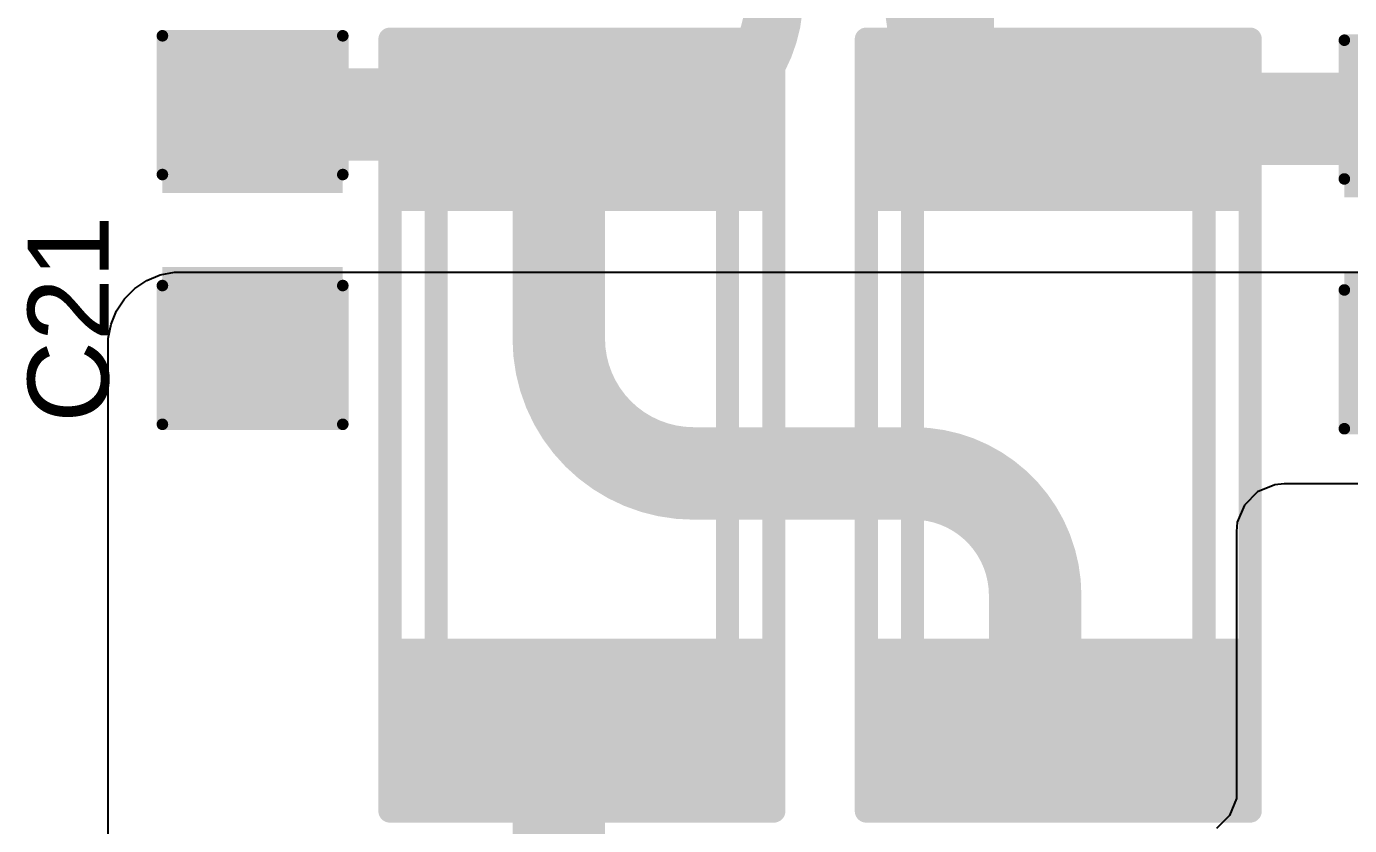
# Model space of a CAD drawing. Header units: inches. Extents: x 0 to 11.2, y -0.2 to 5.5.
# Drawn here: x 1.412 to 1.984, y 1.907 to 2.253 of the extents above; entities that cross this region are included whole.
import ezdxf

# ---------------------------------------------------------------- set-up
doc = ezdxf.new("R2010")
doc.units = ezdxf.units.IN
doc.header["$MEASUREMENT"] = 0
for name, color, linetype in [('Bottom Layer', 5, 'Continuous'), ('Bottom Overlay', 54, 'Continuous'), ('Bottom Paste', 16, 'Continuous'), ('Bottom Solder', 6, 'Continuous'), ('Top Layer', 1, 'Continuous'), ('Top Overlay', 2, 'Continuous'), ('Top Paste', 8, 'Continuous'), ('Top Solder', 216, 'Continuous')]:
    doc.layers.add(name, color=color, linetype=linetype)
doc.styles.add('Arial', font='', dxfattribs={"height": 0.2})
doc.styles.get('Arial').set_extended_font_data('Arial')

# ---------------------------------------------------------------- blocks, each defined once
blk = doc.blocks.new('RES_2512_24')
at = {"layer": 'Top Layer'}
for points in [[(-0.15944875, 0.06692915), (-0.09645665, 0.06692915), (-0.09645665, -0.06692915), (-0.15944875, -0.06692915)], [(0.09645675, 0.06692915), (0.15944885, 0.06692915), (0.15944885, -0.06692915), (0.09645675, -0.06692915)]]:
    blk.add_hatch(color=1, dxfattribs=at).paths.add_polyline_path(points)
at = {"layer": 'Top Paste'}
for points in [[(-0.15944875, 0.06692915), (-0.09645665, 0.06692915), (-0.09645665, -0.06692915), (-0.15944875, -0.06692915)], [(0.09645675, 0.06692915), (0.15944885, 0.06692915), (0.15944885, -0.06692915), (0.09645675, -0.06692915)]]:
    blk.add_hatch(color=8, dxfattribs=at).paths.add_polyline_path(points)
at = {"layer": 'Top Solder'}
for points in [[(-0.16344875, 0.07092915), (-0.09245665, 0.07092915), (-0.09245665, -0.07092915), (-0.16344875, -0.07092915)], [(0.09245675, 0.07092915), (0.16344885, 0.07092915), (0.16344885, -0.07092915), (0.09245675, -0.07092915)]]:
    blk.add_hatch(color=216, dxfattribs=at).paths.add_polyline_path(points)
at = {"layer": 'Top Overlay'}
for points in [[(-0.167, 0.073, 0.01, 0.01, 0), (0.1667936, 0.073, 0.01, 0.01, 0)], [(-0.167, 0.073, 0.01, 0.01, 0), (-0.167, -0.073, 0.01, 0.01, 0)], [(0.1667936, 0.073, 0.01, 0.01, 0), (0.1667936, -0.073, 0.01, 0.01, 0)], [(-0.167, -0.073, 0.01, 0.01, 0), (0.1667936, -0.073, 0.01, 0.01, 0)]]:
    blk.add_lwpolyline(points, format="xyseb", dxfattribs=at)
for points in [[(-0.1695, 0.073, 0.005, 0.005, 1), (-0.1645, 0.073, 0.005, 0.005, 1)], [(-0.1695, 0.073, 0.005, 0.005, 1), (-0.1645, 0.073, 0.005, 0.005, 1)], [(0.1642936, 0.073, 0.005, 0.005, 1), (0.1692936, 0.073, 0.005, 0.005, 1)], [(0.1642936, 0.073, 0.005, 0.005, 1), (0.1692936, 0.073, 0.005, 0.005, 1)], [(-0.1695, -0.073, 0.005, 0.005, 1), (-0.1645, -0.073, 0.005, 0.005, 1)], [(-0.1695, -0.073, 0.005, 0.005, 1), (-0.1645, -0.073, 0.005, 0.005, 1)], [(0.1642936, -0.073, 0.005, 0.005, 1), (0.1692936, -0.073, 0.005, 0.005, 1)], [(0.1642936, -0.073, 0.005, 0.005, 1), (0.1692936, -0.073, 0.005, 0.005, 1)]]:
    blk.add_lwpolyline(points, format="xyseb", close=True, dxfattribs=at)
blk = doc.blocks.new('RES_2512_25')
at = {"layer": 'Top Layer'}
for points in [[(-0.15944875, 0.06692915), (-0.09645665, 0.06692915), (-0.09645665, -0.06692915), (-0.15944875, -0.06692915)], [(0.09645675, 0.06692915), (0.15944885, 0.06692915), (0.15944885, -0.06692915), (0.09645675, -0.06692915)]]:
    blk.add_hatch(color=1, dxfattribs=at).paths.add_polyline_path(points)
at = {"layer": 'Top Paste'}
for points in [[(-0.15944875, 0.06692915), (-0.09645665, 0.06692915), (-0.09645665, -0.06692915), (-0.15944875, -0.06692915)], [(0.09645675, 0.06692915), (0.15944885, 0.06692915), (0.15944885, -0.06692915), (0.09645675, -0.06692915)]]:
    blk.add_hatch(color=8, dxfattribs=at).paths.add_polyline_path(points)
at = {"layer": 'Top Solder'}
for points in [[(-0.16344875, 0.07092915), (-0.09245665, 0.07092915), (-0.09245665, -0.07092915), (-0.16344875, -0.07092915)], [(0.09245675, 0.07092915), (0.16344885, 0.07092915), (0.16344885, -0.07092915), (0.09245675, -0.07092915)]]:
    blk.add_hatch(color=216, dxfattribs=at).paths.add_polyline_path(points)
at = {"layer": 'Top Overlay'}
for points in [[(-0.167, 0.073, 0.01, 0.01, 0), (0.1667936, 0.073, 0.01, 0.01, 0)], [(-0.167, 0.073, 0.01, 0.01, 0), (-0.167, -0.073, 0.01, 0.01, 0)], [(0.1667936, 0.073, 0.01, 0.01, 0), (0.1667936, -0.073, 0.01, 0.01, 0)], [(-0.167, -0.073, 0.01, 0.01, 0), (0.1667936, -0.073, 0.01, 0.01, 0)]]:
    blk.add_lwpolyline(points, format="xyseb", dxfattribs=at)
for points in [[(-0.1695, 0.073, 0.005, 0.005, 1), (-0.1645, 0.073, 0.005, 0.005, 1)], [(-0.1695, 0.073, 0.005, 0.005, 1), (-0.1645, 0.073, 0.005, 0.005, 1)], [(0.1642936, 0.073, 0.005, 0.005, 1), (0.1692936, 0.073, 0.005, 0.005, 1)], [(0.1642936, 0.073, 0.005, 0.005, 1), (0.1692936, 0.073, 0.005, 0.005, 1)], [(-0.1695, -0.073, 0.005, 0.005, 1), (-0.1645, -0.073, 0.005, 0.005, 1)], [(-0.1695, -0.073, 0.005, 0.005, 1), (-0.1645, -0.073, 0.005, 0.005, 1)], [(0.1642936, -0.073, 0.005, 0.005, 1), (0.1692936, -0.073, 0.005, 0.005, 1)], [(0.1642936, -0.073, 0.005, 0.005, 1), (0.1692936, -0.073, 0.005, 0.005, 1)]]:
    blk.add_lwpolyline(points, format="xyseb", close=True, dxfattribs=at)
blk = doc.blocks.new('RES_2512_B_26')
at = {"layer": 'Bottom Layer'}
for points in [[(-0.15944875, 0.06692915), (-0.09645665, 0.06692915), (-0.09645665, -0.06692915), (-0.15944875, -0.06692915)], [(0.09645675, 0.06692915), (0.15944885, 0.06692915), (0.15944885, -0.06692915), (0.09645675, -0.06692915)]]:
    blk.add_hatch(color=5, dxfattribs=at).paths.add_polyline_path(points)
at = {"layer": 'Bottom Paste'}
for points in [[(-0.15944875, 0.06692915), (-0.09645665, 0.06692915), (-0.09645665, -0.06692915), (-0.15944875, -0.06692915)], [(0.09645675, 0.06692915), (0.15944885, 0.06692915), (0.15944885, -0.06692915), (0.09645675, -0.06692915)]]:
    blk.add_hatch(color=16, dxfattribs=at).paths.add_polyline_path(points)
at = {"layer": 'Bottom Solder'}
for points in [[(-0.16344875, 0.07092915), (-0.09245665, 0.07092915), (-0.09245665, -0.07092915), (-0.16344875, -0.07092915)], [(0.09245675, 0.07092915), (0.16344885, 0.07092915), (0.16344885, -0.07092915), (0.09245675, -0.07092915)]]:
    blk.add_hatch(color=6, dxfattribs=at).paths.add_polyline_path(points)
at = {"layer": 'Bottom Overlay'}
for points in [[(-0.167, 0.073, 0.01, 0.01, 0), (-0.167, -0.073, 0.01, 0.01, 0)], [(-0.167, 0.073, 0.01, 0.01, 0), (0.1667936, 0.073, 0.01, 0.01, 0)], [(0.1667936, 0.073, 0.01, 0.01, 0), (0.1667936, -0.073, 0.01, 0.01, 0)], [(-0.167, -0.073, 0.01, 0.01, 0), (0.1667936, -0.073, 0.01, 0.01, 0)]]:
    blk.add_lwpolyline(points, format="xyseb", dxfattribs=at)
for points in [[(-0.1695, 0.073, 0.005, 0.005, 1), (-0.1645, 0.073, 0.005, 0.005, 1)], [(-0.1695, 0.073, 0.005, 0.005, 1), (-0.1645, 0.073, 0.005, 0.005, 1)], [(0.1642936, 0.073, 0.005, 0.005, 1), (0.1692936, 0.073, 0.005, 0.005, 1)], [(0.1642936, 0.073, 0.005, 0.005, 1), (0.1692936, 0.073, 0.005, 0.005, 1)], [(-0.1695, -0.073, 0.005, 0.005, 1), (-0.1645, -0.073, 0.005, 0.005, 1)], [(-0.1695, -0.073, 0.005, 0.005, 1), (-0.1645, -0.073, 0.005, 0.005, 1)], [(0.1642936, -0.073, 0.005, 0.005, 1), (0.1692936, -0.073, 0.005, 0.005, 1)], [(0.1642936, -0.073, 0.005, 0.005, 1), (0.1692936, -0.073, 0.005, 0.005, 1)]]:
    blk.add_lwpolyline(points, format="xyseb", close=True, dxfattribs=at)
blk = doc.blocks.new('RES_2512_B_27')
at = {"layer": 'Bottom Layer'}
for points in [[(-0.15944875, 0.06692915), (-0.09645665, 0.06692915), (-0.09645665, -0.06692915), (-0.15944875, -0.06692915)], [(0.09645675, 0.06692915), (0.15944885, 0.06692915), (0.15944885, -0.06692915), (0.09645675, -0.06692915)]]:
    blk.add_hatch(color=5, dxfattribs=at).paths.add_polyline_path(points)
at = {"layer": 'Bottom Paste'}
for points in [[(-0.15944875, 0.06692915), (-0.09645665, 0.06692915), (-0.09645665, -0.06692915), (-0.15944875, -0.06692915)], [(0.09645675, 0.06692915), (0.15944885, 0.06692915), (0.15944885, -0.06692915), (0.09645675, -0.06692915)]]:
    blk.add_hatch(color=16, dxfattribs=at).paths.add_polyline_path(points)
at = {"layer": 'Bottom Solder'}
for points in [[(-0.16344875, 0.07092915), (-0.09245665, 0.07092915), (-0.09245665, -0.07092915), (-0.16344875, -0.07092915)], [(0.09245675, 0.07092915), (0.16344885, 0.07092915), (0.16344885, -0.07092915), (0.09245675, -0.07092915)]]:
    blk.add_hatch(color=6, dxfattribs=at).paths.add_polyline_path(points)
at = {"layer": 'Bottom Overlay'}
for points in [[(-0.167, 0.073, 0.01, 0.01, 0), (-0.167, -0.073, 0.01, 0.01, 0)], [(-0.167, 0.073, 0.01, 0.01, 0), (0.1667936, 0.073, 0.01, 0.01, 0)], [(0.1667936, 0.073, 0.01, 0.01, 0), (0.1667936, -0.073, 0.01, 0.01, 0)], [(-0.167, -0.073, 0.01, 0.01, 0), (0.1667936, -0.073, 0.01, 0.01, 0)]]:
    blk.add_lwpolyline(points, format="xyseb", dxfattribs=at)
for points in [[(-0.1695, 0.073, 0.005, 0.005, 1), (-0.1645, 0.073, 0.005, 0.005, 1)], [(-0.1695, 0.073, 0.005, 0.005, 1), (-0.1645, 0.073, 0.005, 0.005, 1)], [(0.1642936, 0.073, 0.005, 0.005, 1), (0.1692936, 0.073, 0.005, 0.005, 1)], [(0.1642936, 0.073, 0.005, 0.005, 1), (0.1692936, 0.073, 0.005, 0.005, 1)], [(-0.1695, -0.073, 0.005, 0.005, 1), (-0.1645, -0.073, 0.005, 0.005, 1)], [(-0.1695, -0.073, 0.005, 0.005, 1), (-0.1645, -0.073, 0.005, 0.005, 1)], [(0.1642936, -0.073, 0.005, 0.005, 1), (0.1692936, -0.073, 0.005, 0.005, 1)], [(0.1642936, -0.073, 0.005, 0.005, 1), (0.1692936, -0.073, 0.005, 0.005, 1)]]:
    blk.add_lwpolyline(points, format="xyseb", close=True, dxfattribs=at)
blk = doc.blocks.new('C___1206_64')
at = {"layer": 'Top Layer'}
for points in [[(-0.0799999, 0.035), (-0.0199999, 0.035), (-0.0199999, -0.035), (-0.0799999, -0.035)], [(0.0199999, 0.035), (0.0799999, 0.035), (0.0799999, -0.035), (0.0199999, -0.035)]]:
    blk.add_hatch(color=1, dxfattribs=at).paths.add_polyline_path(points)
at = {"layer": 'Top Paste'}
for points in [[(-0.0799999, 0.035), (-0.0199999, 0.035), (-0.0199999, -0.035), (-0.0799999, -0.035)], [(0.0199999, 0.035), (0.0799999, 0.035), (0.0799999, -0.035), (0.0199999, -0.035)]]:
    blk.add_hatch(color=8, dxfattribs=at).paths.add_polyline_path(points)
at = {"layer": 'Top Solder'}
for points in [[(-0.0839999, 0.039), (-0.0159999, 0.039), (-0.0159999, -0.039), (-0.0839999, -0.039)], [(0.0159999, 0.039), (0.0839999, 0.039), (0.0839999, -0.039), (0.0159999, -0.039)]]:
    blk.add_hatch(color=216, dxfattribs=at).paths.add_polyline_path(points)
at = {"layer": 'Top Overlay'}
for points in [[(-0.084, 0.039, 0.005, 0.005, 0), (-0.024, 0.039, 0.005, 0.005, 0)], [(-0.084, 0.039, 0.005, 0.005, 0), (-0.084, -0.039, 0.005, 0.005, 0)], [(0.024, 0.039, 0.005, 0.005, 0), (0.084, 0.039, 0.005, 0.005, 0)], [(0.084, 0.039, 0.005, 0.005, 0), (0.084, -0.039, 0.005, 0.005, 0)], [(-0.084, -0.039, 0.005, 0.005, 0), (-0.024, -0.039, 0.005, 0.005, 0)], [(0.024, -0.039, 0.005, 0.005, 0), (0.084, -0.039, 0.005, 0.005, 0)]]:
    blk.add_lwpolyline(points, format="xyseb", dxfattribs=at)
for points in [[(-0.08525, 0.039, 0.0025, 0.0025, 1), (-0.08275, 0.039, 0.0025, 0.0025, 1)], [(-0.08525, 0.039, 0.0025, 0.0025, 1), (-0.08275, 0.039, 0.0025, 0.0025, 1)], [(-0.02525, 0.039, 0.0025, 0.0025, 1), (-0.02275, 0.039, 0.0025, 0.0025, 1)], [(0.02275, 0.039, 0.0025, 0.0025, 1), (0.02525, 0.039, 0.0025, 0.0025, 1)], [(0.08275, 0.039, 0.0025, 0.0025, 1), (0.08525, 0.039, 0.0025, 0.0025, 1)], [(0.08275, 0.039, 0.0025, 0.0025, 1), (0.08525, 0.039, 0.0025, 0.0025, 1)], [(-0.08525, -0.039, 0.0025, 0.0025, 1), (-0.08275, -0.039, 0.0025, 0.0025, 1)], [(-0.08525, -0.039, 0.0025, 0.0025, 1), (-0.08275, -0.039, 0.0025, 0.0025, 1)], [(-0.02525, -0.039, 0.0025, 0.0025, 1), (-0.02275, -0.039, 0.0025, 0.0025, 1)], [(0.02275, -0.039, 0.0025, 0.0025, 1), (0.02525, -0.039, 0.0025, 0.0025, 1)], [(0.08275, -0.039, 0.0025, 0.0025, 1), (0.08525, -0.039, 0.0025, 0.0025, 1)], [(0.08275, -0.039, 0.0025, 0.0025, 1), (0.08525, -0.039, 0.0025, 0.0025, 1)]]:
    blk.add_lwpolyline(points, format="xyseb", close=True, dxfattribs=at)
blk = doc.blocks.new('C___1206_65')
at = {"layer": 'Top Layer'}
for points in [[(-0.0799999, 0.035), (-0.0199999, 0.035), (-0.0199999, -0.035), (-0.0799999, -0.035)], [(0.0199999, 0.035), (0.0799999, 0.035), (0.0799999, -0.035), (0.0199999, -0.035)]]:
    blk.add_hatch(color=1, dxfattribs=at).paths.add_polyline_path(points)
at = {"layer": 'Top Paste'}
for points in [[(-0.0799999, 0.035), (-0.0199999, 0.035), (-0.0199999, -0.035), (-0.0799999, -0.035)], [(0.0199999, 0.035), (0.0799999, 0.035), (0.0799999, -0.035), (0.0199999, -0.035)]]:
    blk.add_hatch(color=8, dxfattribs=at).paths.add_polyline_path(points)
at = {"layer": 'Top Solder'}
for points in [[(-0.0839999, 0.039), (-0.0159999, 0.039), (-0.0159999, -0.039), (-0.0839999, -0.039)], [(0.0159999, 0.039), (0.0839999, 0.039), (0.0839999, -0.039), (0.0159999, -0.039)]]:
    blk.add_hatch(color=216, dxfattribs=at).paths.add_polyline_path(points)
at = {"layer": 'Top Overlay'}
for points in [[(-0.084, 0.039, 0.005, 0.005, 0), (-0.024, 0.039, 0.005, 0.005, 0)], [(-0.084, 0.039, 0.005, 0.005, 0), (-0.084, -0.039, 0.005, 0.005, 0)], [(0.024, 0.039, 0.005, 0.005, 0), (0.084, 0.039, 0.005, 0.005, 0)], [(0.084, 0.039, 0.005, 0.005, 0), (0.084, -0.039, 0.005, 0.005, 0)], [(-0.084, -0.039, 0.005, 0.005, 0), (-0.024, -0.039, 0.005, 0.005, 0)], [(0.024, -0.039, 0.005, 0.005, 0), (0.084, -0.039, 0.005, 0.005, 0)]]:
    blk.add_lwpolyline(points, format="xyseb", dxfattribs=at)
for points in [[(-0.08525, 0.039, 0.0025, 0.0025, 1), (-0.08275, 0.039, 0.0025, 0.0025, 1)], [(-0.08525, 0.039, 0.0025, 0.0025, 1), (-0.08275, 0.039, 0.0025, 0.0025, 1)], [(-0.02525, 0.039, 0.0025, 0.0025, 1), (-0.02275, 0.039, 0.0025, 0.0025, 1)], [(0.02275, 0.039, 0.0025, 0.0025, 1), (0.02525, 0.039, 0.0025, 0.0025, 1)], [(0.08275, 0.039, 0.0025, 0.0025, 1), (0.08525, 0.039, 0.0025, 0.0025, 1)], [(0.08275, 0.039, 0.0025, 0.0025, 1), (0.08525, 0.039, 0.0025, 0.0025, 1)], [(-0.08525, -0.039, 0.0025, 0.0025, 1), (-0.08275, -0.039, 0.0025, 0.0025, 1)], [(-0.08525, -0.039, 0.0025, 0.0025, 1), (-0.08275, -0.039, 0.0025, 0.0025, 1)], [(-0.02525, -0.039, 0.0025, 0.0025, 1), (-0.02275, -0.039, 0.0025, 0.0025, 1)], [(0.02275, -0.039, 0.0025, 0.0025, 1), (0.02525, -0.039, 0.0025, 0.0025, 1)], [(0.08275, -0.039, 0.0025, 0.0025, 1), (0.08525, -0.039, 0.0025, 0.0025, 1)], [(0.08275, -0.039, 0.0025, 0.0025, 1), (0.08525, -0.039, 0.0025, 0.0025, 1)]]:
    blk.add_lwpolyline(points, format="xyseb", close=True, dxfattribs=at)

msp = doc.modelspace()

# ---------------------------------------------------------------- linework, layer by layer
at = {"layer": 'Bottom Layer'}
for points in [[(1.8153544, 2.2324881, 0.03, 0.03, 0), (1.8153544, 2.3909456, 0.03, 0.03, 0)], [(1.8153544, 2.2324881, 0.03, 0.03, 0), (1.8481588, 2.208492, 0.03, 0.03, 0)], [(1.6421588, 2.1178497, 0.04, 0.04, 0), (1.6421588, 2.208492, 0.04, 0.04, 0)], [(1.7004765, 2.059532, 0.04, 0.04, -0.4142135623730951), (1.6421588, 2.1178497, 0.04, 0.04, 0)], [(1.7004765, 2.059532, 0.04, 0.04, 0), (1.7954474, 2.059532, 0.04, 0.04, 0)], [(1.7954474, 2.059532, 0.04, 0.04, -0.4142135623730951), (1.8481588, 2.0068206, 0.04, 0.04, 0)], [(1.8481588, 1.9525865, 0.04, 0.04, 0), (1.8481588, 2.0068206, 0.04, 0.04, 0)], [(1.6421588, 1.793492, 0.04, 0.04, 0), (1.6421588, 1.9525865, 0.04, 0.04, 0)]]:
    msp.add_lwpolyline(points, format="xyseb", dxfattribs=at)
for points in [[(1.8078544, 2.2324881, 0.015, 0.015, 1), (1.8228544, 2.2324881, 0.015, 0.015, 1)], [(1.8078544, 2.2324881, 0.015, 0.015, 1), (1.8228544, 2.2324881, 0.015, 0.015, 1)], [(1.6321588, 2.208492, 0.02, 0.02, 1), (1.6521588, 2.208492, 0.02, 0.02, 1)], [(1.8406588, 2.208492, 0.015, 0.015, 1), (1.8556588, 2.208492, 0.015, 0.015, 1)], [(1.6321588, 2.1178497, 0.02, 0.02, 1), (1.6521588, 2.1178497, 0.02, 0.02, 1)], [(1.6321588, 2.1178497, 0.02, 0.02, 1), (1.6521588, 2.1178497, 0.02, 0.02, 1)], [(1.6904765, 2.059532, 0.02, 0.02, 1), (1.7104765, 2.059532, 0.02, 0.02, 1)], [(1.6904765, 2.059532, 0.02, 0.02, 1), (1.7104765, 2.059532, 0.02, 0.02, 1)], [(1.7854474, 2.059532, 0.02, 0.02, 1), (1.8054474, 2.059532, 0.02, 0.02, 1)], [(1.7854474, 2.059532, 0.02, 0.02, 1), (1.8054474, 2.059532, 0.02, 0.02, 1)], [(1.8381588, 2.0068206, 0.02, 0.02, 1), (1.8581588, 2.0068206, 0.02, 0.02, 1)], [(1.8381588, 2.0068206, 0.02, 0.02, 1), (1.8581588, 2.0068206, 0.02, 0.02, 1)], [(1.6321588, 1.9525865, 0.02, 0.02, 1), (1.6521588, 1.9525865, 0.02, 0.02, 1)], [(1.8381588, 1.9525865, 0.02, 0.02, 1), (1.8581588, 1.9525865, 0.02, 0.02, 1)]]:
    msp.add_lwpolyline(points, format="xyseb", close=True, dxfattribs=at)
at = {"layer": 'Top Layer'}
for p, q in [((1.4698673, 2.1453807), (1.4760159, 2.1466038)), ((1.4760159, 2.1466038), (2.0578182, 2.1466038)), ((1.4588629, 2.1394987), (1.4640754, 2.1429816)), ((1.4640754, 2.1429816), (1.4698673, 2.1453807)), ((1.4509471, 2.1298533), (1.45443, 2.1350658)), ((1.45443, 2.1350658), (1.4588629, 2.1394987)), ((1.448548, 2.1240614), (1.4509471, 2.1298533)), ((1.447325, 2.1179128), (1.448548, 2.1240614)), ((1.447325, 2.1147783), (1.447325, 2.1179128)), ((1.4473252, 1.7580771), (1.447325, 2.1147783)), ((1.951747, 2.0545967), (1.9443191, 2.0515212)), ((1.9557669, 2.0549916), (1.951747, 2.0545967)), ((1.955767, 2.0549918), (1.9557669, 2.0549916)), ((2.0561663, 2.0549918), (1.955767, 2.0549918)), ((1.9443191, 2.0515212), (1.9386343, 2.0458364)), ((1.9386343, 2.0458364), (1.9355588, 2.0384085)), ((1.9355588, 2.0384085), (1.935164, 2.0343886)), ((1.935164, 2.0343886), (1.935164, 1.9228881)), ((1.935164, 1.9228881), (1.9351638, 1.922888)), ((1.9351638, 1.922888), (1.9351651, 1.9189324)), ((1.9351651, 1.9189324), (1.9321387, 1.9116231)), ((1.9321387, 1.9116231), (1.9265447, 1.9060291))]:
    msp.add_line(p, q, dxfattribs=at)
for points in [[(1.7353542, 2.2657958, 0.025, 0.025, -0.1955727492239143), (1.719088, 2.2258002, 0.025, 0.025, 0)], [(1.8116208, 2.2258002, 0.025, 0.025, -0.1955727492239144), (1.7953546, 2.2657958, 0.025, 0.025, 0)], [(1.6621588, 2.208492, 0.025, 0.025, 0), (1.719088, 2.2258002, 0.025, 0.025, 0)], [(1.8116208, 2.2258002, 0.025, 0.025, 0), (1.8116209, 2.2258002, 0.025, 0.025, 0)], [(1.8116209, 2.2258002, 0.025, 0.025, 0), (1.8681919, 2.2086009, 0.025, 0.025, 0)], [(1.5097677, 2.2147781, 0.04, 0.04, 0), (1.6558727, 2.2147781, 0.04, 0.04, 0)], [(1.874755, 2.2128775, 0.04, 0.04, 0), (2.02086, 2.2128775, 0.04, 0.04, 0)], [(1.8681919, 2.2086009, 0.025, 0.025, 0), (1.86855, 2.208492, 0.025, 0.025, 0)]]:
    msp.add_lwpolyline(points, format="xyseb", dxfattribs=at)
for points in [[(1.712838, 2.2258002, 0.0125, 0.0125, 1), (1.725338, 2.2258002, 0.0125, 0.0125, 1)], [(1.712838, 2.2258002, 0.0125, 0.0125, 1), (1.725338, 2.2258002, 0.0125, 0.0125, 1)], [(1.8053708, 2.2258002, 0.0125, 0.0125, 1), (1.8178708, 2.2258002, 0.0125, 0.0125, 1)], [(1.8053708, 2.2258002, 0.0125, 0.0125, 1), (1.8178708, 2.2258002, 0.0125, 0.0125, 1)], [(1.8053709, 2.2258002, 0.0125, 0.0125, 1), (1.8178709, 2.2258002, 0.0125, 0.0125, 1)], [(1.8053709, 2.2258002, 0.0125, 0.0125, 1), (1.8178709, 2.2258002, 0.0125, 0.0125, 1)], [(1.4997677, 2.2147781, 0.02, 0.02, 1), (1.5197677, 2.2147781, 0.02, 0.02, 1)], [(1.6458727, 2.2147781, 0.02, 0.02, 1), (1.6658727, 2.2147781, 0.02, 0.02, 1)], [(1.864755, 2.2128775, 0.02, 0.02, 1), (1.884755, 2.2128775, 0.02, 0.02, 1)], [(1.6559088, 2.208492, 0.0125, 0.0125, 1), (1.6684088, 2.208492, 0.0125, 0.0125, 1)], [(1.8619419, 2.2086009, 0.0125, 0.0125, 1), (1.8744419, 2.2086009, 0.0125, 0.0125, 1)], [(1.8619419, 2.2086009, 0.0125, 0.0125, 1), (1.8744419, 2.2086009, 0.0125, 0.0125, 1)], [(1.8623, 2.208492, 0.0125, 0.0125, 1), (1.8748, 2.208492, 0.0125, 0.0125, 1)]]:
    msp.add_lwpolyline(points, format="xyseb", close=True, dxfattribs=at)

# ---------------------------------------------------------------- block references
at = {"rotation": 90}
for name, p in [('C___1206_64', (1.5097677, 2.1647782)), ('RES_2512_B_27', (1.6421588, 2.0805392)), ('RES_2512_24', (1.6621588, 2.0805392)), ('RES_2512_B_26', (1.8481588, 2.0805392)), ('RES_2512_25', (1.8681588, 2.0805392)), ('C___1206_65', (2.02086, 2.1628776))]:
    msp.add_blockref(name, p, dxfattribs=at)

# ---------------------------------------------------------------- texts
at = {"layer": 'Top Overlay', "style": 'Arial'}
msp.add_text('C21', height=0.035, rotation=90, dxfattribs=at).set_placement((1.4475048, 2.0814365))

doc.saveas('drawing.dxf')
